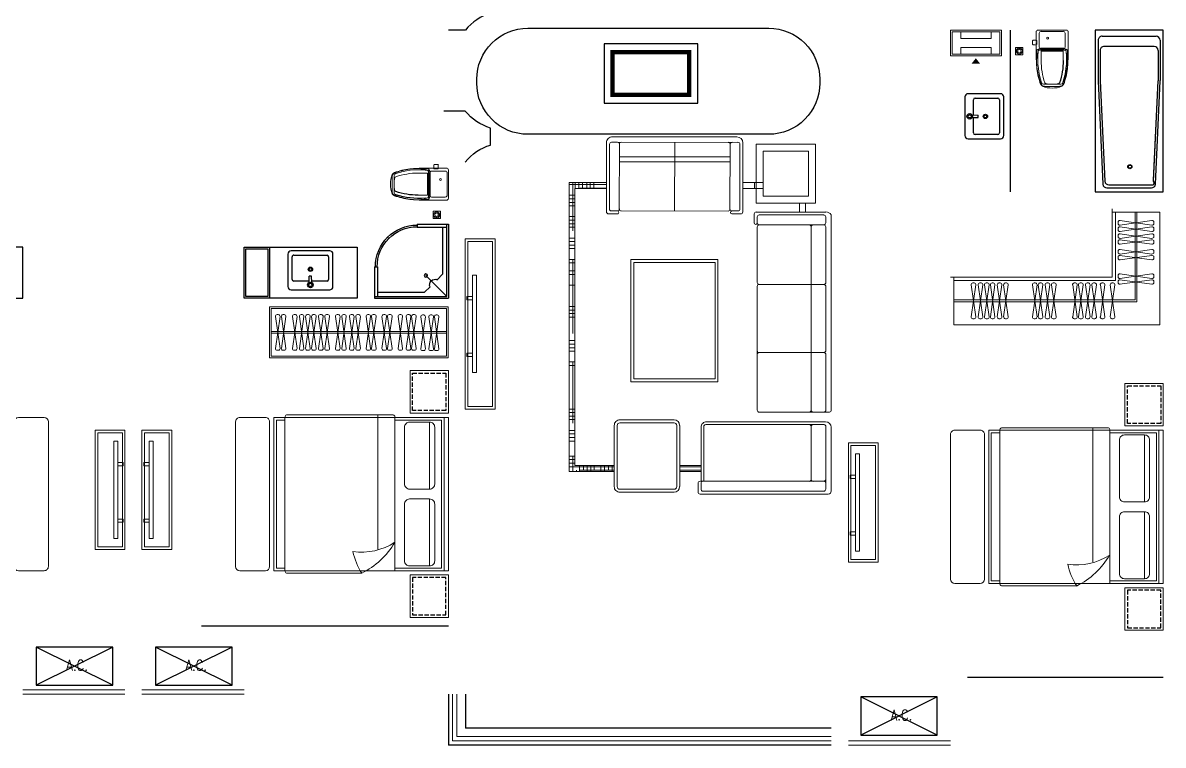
# Model space of a CAD drawing. Extents: x 109296 to 210174, y -14588 to 29909.
# Drawn here: x 196174 to 209574, y 2262 to 10748 of the extents above; entities that cross this region are included whole.
import ezdxf
from ezdxf.enums import TextEntityAlignment as Align

# ---------------------------------------------------------------- set-up
doc = ezdxf.new("R2010")
doc.units = 0
doc.header["$LTSCALE"] = 1000
doc.header["$MEASUREMENT"] = 0
doc.linetypes.add('ACAD_ISO02W100', pattern=[15, 12, -3])
doc.linetypes.add('DASH', pattern=[0.35, 0.25, -0.1])
for name, color, linetype in [('fd', 4, 'Continuous'), ('hz', 254, 'Continuous'), ('PUB_TEXT', 255, 'Continuous'), ('WALL', 9, 'Continuous'), ('厨卫', 154, 'Continuous'), ('厨卫设备', 6, 'Continuous'), ('看线', 5, 'Continuous'), ('空调', 8, 'Continuous'), ('管井', 236, 'Continuous'), ('虚线', 251, 'Continuous'), ('铺地', 8, 'Continuous')]:
    doc.layers.add(name, color=color, linetype=linetype)
for name, color, linetype, lineweight in [('Text-I', 7, 'Continuous', 5), ('五金', 136, 'Continuous', 9), ('家具', 33, 'Continuous', 9), ('房建名称', 7, 'Continuous', 0)]:
    doc.layers.add(name, color=color, linetype=linetype, lineweight=lineweight)
doc.styles.add('C-2007.06.19$0$C-05.28(ok)$0$STANDARD', font='GBENOR', dxfattribs={"bigfont": 'GBCBIG'})
doc.styles.add('DIM_FONT', font='SIMPLEX.shx', dxfattribs={"width": 0.8})

# ---------------------------------------------------------------- blocks, each defined once
blk = doc.blocks.new('111')
at = {"layer": '空调', "linetype": 'ACAD_ISO02W100'}
for p, q in [((1000, 0), (0, 500)), ((1000, 500), (0, 0))]:
    blk.add_line(p, q, dxfattribs=at)
blk.add_lwpolyline([(0, 500), (0, 0), (1000, 0), (1000, 500)], close=True, dxfattribs=at)
at = {"layer": 'Text-I', "style": 'DIM_FONT', "width": 0.8}
blk.add_text('A.C.', height=140, dxfattribs=at).set_placement((675, 262), align=Align.MIDDLE_RIGHT)
blk = doc.blocks.new('A$C2FB07499')
at = {"layer": '家具', "ltscale": 0.5}
blk.add_lwpolyline([(500, 300), (150, 300), (150, 1700), (500, 1700)], close=True, dxfattribs=at)
at = {"layer": '家具', "ltscale": 40}
for points in [[(470, 330), (180, 330), (180, 1670), (470, 1670)], [(368, 1572), (415, 1572), (415, 428), (368, 428)], [(415, 1381), (480, 1381), (480, 1343), (415, 1343)], [(415, 717), (480, 717), (480, 679), (415, 679)]]:
    blk.add_lwpolyline(points, close=True, dxfattribs=at)
blk = doc.blocks.new('A$C31D9048E')
at = {"layer": '家具'}
for p, q in [((629, 2350), (0, 2350)), ((0, 550), (0, 2350)), ((50, 550), (50, 2350)), ((80, 580), (80, 2320)), ((629, 2320), (80, 2320)), ((220, 2295), (220, 1508)), ((629, 550), (629, 2360)), ((1920, 2350), (629, 2350)), ((1900, 2380), (649, 2380)), ((829, 803), (829, 2380)), ((1920, 550), (1920, 2350)), ((1920, 2350), (2050, 2350)), ((1920, 2320), (2020, 2320)), ((2020, 580), (2020, 2320)), ((2050, 550), (2050, 2350)), ((2100, 600), (2100, 2300)), ((2150, 2350), (2450, 2350)), ((2500, 600), (2500, 2300)), ((220, 605), (220, 1392)), ((962, 550), (0, 550)), ((629, 580), (80, 580)), ((962, 550), (1920, 550)), ((1920, 580), (2020, 580)), ((1920, 550), (2050, 550)), ((2150, 550), (2450, 550)), ((1900, 520), (1017, 520))]:
    blk.add_line(p, q, dxfattribs=at)
for points in [[(450, 2900), (0, 2900), (0, 2400), (450, 2400), (450, 2900), (370, 2900)], [(450, 0), (0, 0), (0, 500), (450, 500), (450, 0), (370, 0)]]:
    blk.add_lwpolyline(points, dxfattribs=at)
for points in [[(220, 2295), (455, 2295, -0.414214), (515, 2235), (515, 1568, -0.414214), (455, 1508), (220, 1508, -0.414214), (160, 1568), (160, 2235, -0.414214)], [(220, 605), (455, 605, 0.414214), (515, 665), (515, 1332, 0.414214), (455, 1392), (220, 1392, 0.414214), (160, 1332), (160, 665, 0.414214)]]:
    blk.add_lwpolyline(points, format="xyb", close=True, dxfattribs=at)
blk.add_lwpolyline([(629, 883, 0.180302), (1121, 775, -0.088637), (1017, 520, 28871.271551)], format="xyb", dxfattribs=at)
for centre, radius, start, end in [((649, 2360), 20, 90, 180), ((1889, 2351), 30.7, 357.6884, 69.6917), ((2150, 2300), 50, 90, 180), ((2450, 2300), 50, 0, 90), ((1442, 1363), 944, 210.6075, 243.2773), ((1889, 549), 30.7, 290.3566, 2.3152), ((2150, 600), 50, 180, 270), ((2450, 600), 50, 270, 0)]:
    blk.add_arc(centre, radius, start, end, dxfattribs=at)
at = {"layer": '虚线', "linetype": 'DASH', "ltscale": 0.2}
for points in [[(420, 2870), (30, 2870), (30, 2430), (420, 2430)], [(420, 30), (30, 30), (30, 470), (420, 470)]]:
    blk.add_lwpolyline(points, close=True, dxfattribs=at)
blk = doc.blocks.new('hfjlfjj')
at = {"layer": '家具', "color": 0}
for p, q in [((3210588, 42748), (3208488, 42748)), ((3208488, 42748), (3208488, 42148)), ((3210588, 42748), (3210588, 42148)), ((3210568, 42728), (3208508, 42728)), ((3208508, 42728), (3208508, 42168)), ((3208597, 42256), (3208651, 42631)), ((3208597, 42631), (3208651, 42256)), ((3208632, 42654), (3208617, 42654)), ((3208662, 42256), (3208716, 42631)), ((3208662, 42631), (3208716, 42256)), ((3208696, 42654), (3208682, 42654)), ((3208757, 42256), (3208811, 42631)), ((3208757, 42631), (3208811, 42256)), ((3208791, 42654), (3208777, 42654)), ((3208865, 42261), (3208919, 42636)), ((3208865, 42636), (3208919, 42261)), ((3208899, 42658), (3208884, 42658)), ((3208929, 42261), (3208983, 42636)), ((3208929, 42636), (3208983, 42261)), ((3208963, 42658), (3208949, 42658)), ((3209024, 42261), (3209078, 42636)), ((3209024, 42636), (3209078, 42261)), ((3209058, 42658), (3209044, 42658)), ((3209148, 42261), (3209202, 42636)), ((3209148, 42636), (3209202, 42261)), ((3209182, 42658), (3209168, 42658)), ((3209213, 42261), (3209267, 42636)), ((3209213, 42636), (3209267, 42261)), ((3209247, 42658), (3209233, 42658)), ((3209336, 42261), (3209390, 42636)), ((3209336, 42636), (3209390, 42261)), ((3209370, 42658), (3209356, 42658)), ((3209400, 42261), (3209454, 42636)), ((3209400, 42636), (3209454, 42261)), ((3209434, 42658), (3209420, 42658)), ((3209521, 42261), (3209575, 42636)), ((3209521, 42636), (3209575, 42261)), ((3209555, 42658), (3209541, 42658)), ((3209595, 42261), (3209649, 42636)), ((3209595, 42636), (3209649, 42261)), ((3209629, 42658), (3209615, 42658)), ((3209686, 42261), (3209740, 42636)), ((3209686, 42636), (3209740, 42261)), ((3209720, 42658), (3209706, 42658)), ((3209760, 42261), (3209814, 42636)), ((3209760, 42636), (3209814, 42261)), ((3209794, 42658), (3209780, 42658)), ((3209885, 42261), (3209939, 42636)), ((3209885, 42636), (3209939, 42261)), ((3209919, 42658), (3209904, 42658)), ((3209959, 42261), (3210013, 42636)), ((3209959, 42636), (3210013, 42261)), ((3209993, 42658), (3209979, 42658)), ((3210040, 42261), (3210094, 42636)), ((3210040, 42636), (3210094, 42261)), ((3210074, 42658), (3210060, 42658)), ((3210110, 42261), (3210164, 42636)), ((3210110, 42636), (3210164, 42261)), ((3210144, 42658), (3210129, 42658)), ((3210184, 42261), (3210238, 42636)), ((3210184, 42636), (3210238, 42261)), ((3210218, 42658), (3210204, 42658)), ((3210265, 42261), (3210319, 42636)), ((3210265, 42636), (3210319, 42261)), ((3210300, 42658), (3210285, 42658)), ((3210395, 42261), (3210449, 42636)), ((3210395, 42636), (3210449, 42261)), ((3210430, 42658), (3210415, 42658)), ((3210465, 42261), (3210519, 42636)), ((3210465, 42636), (3210519, 42261)), ((3210499, 42658), (3210485, 42658)), ((3210568, 42728), (3210568, 42168)), ((3210568, 42458), (3208508, 42458)), ((3210568, 42438), (3208508, 42438)), ((3208632, 42234), (3208617, 42234)), ((3208696, 42234), (3208682, 42234)), ((3208791, 42234), (3208777, 42234)), ((3208899, 42238), (3208884, 42238)), ((3208963, 42238), (3208949, 42238)), ((3209058, 42238), (3209044, 42238)), ((3209182, 42238), (3209168, 42238)), ((3209247, 42238), (3209233, 42238)), ((3209370, 42238), (3209356, 42238)), ((3209434, 42238), (3209420, 42238)), ((3209555, 42238), (3209541, 42238)), ((3209629, 42238), (3209615, 42238)), ((3209720, 42238), (3209706, 42238)), ((3209794, 42238), (3209780, 42238)), ((3209919, 42238), (3209904, 42238)), ((3209993, 42238), (3209979, 42238)), ((3210074, 42238), (3210060, 42238)), ((3210144, 42238), (3210129, 42238)), ((3210218, 42238), (3210204, 42238)), ((3210300, 42238), (3210285, 42238)), ((3210430, 42238), (3210415, 42238)), ((3210499, 42238), (3210485, 42238)), ((3208488, 42148), (3210588, 42148)), ((3210568, 42168), (3208508, 42168))]:
    blk.add_line(p, q, dxfattribs=at)
for centre, start, end in [((3208617, 42634), 90, 187.5946), ((3208632, 42634), 352.4054, 90), ((3208682, 42634), 90, 187.5946), ((3208696, 42634), 352.4054, 90), ((3208777, 42634), 90, 187.5946), ((3208791, 42634), 352.4054, 90), ((3208884, 42638), 90, 187.5946), ((3208899, 42638), 352.4054, 90), ((3208949, 42638), 90, 187.5946), ((3208963, 42638), 352.4054, 90), ((3209044, 42638), 90, 187.5946), ((3209058, 42638), 352.4054, 90), ((3209168, 42638), 90, 187.5946), ((3209182, 42638), 352.4054, 90), ((3209233, 42638), 90, 187.5946), ((3209247, 42638), 352.4054, 90), ((3209356, 42638), 90, 187.5946), ((3209370, 42638), 352.4054, 90), ((3209420, 42638), 90, 187.5946), ((3209434, 42638), 352.4054, 90), ((3209541, 42638), 90, 187.5946), ((3209555, 42638), 352.4054, 90), ((3209615, 42638), 90, 187.5946), ((3209629, 42638), 352.4054, 90), ((3209706, 42638), 90, 187.5946), ((3209720, 42638), 352.4054, 90), ((3209780, 42638), 90, 187.5946), ((3209794, 42638), 352.4054, 90), ((3209904, 42638), 90, 187.5946), ((3209919, 42638), 352.4054, 90), ((3209979, 42638), 90, 187.5946), ((3209993, 42638), 352.4054, 90), ((3210060, 42638), 90, 187.5946), ((3210074, 42638), 352.4054, 90), ((3210129, 42638), 90, 187.5946), ((3210144, 42638), 352.4054, 90), ((3210204, 42638), 90, 187.5946), ((3210218, 42638), 352.4054, 90), ((3210285, 42638), 90, 187.5946), ((3210300, 42638), 352.4054, 90), ((3210415, 42638), 90, 187.5946), ((3210430, 42638), 352.4054, 90), ((3210485, 42638), 90, 187.5946), ((3210499, 42638), 352.4054, 90), ((3208617, 42254), 172.4054, 270), ((3208632, 42254), 270, 7.5946), ((3208682, 42254), 172.4054, 270), ((3208696, 42254), 270, 7.5946), ((3208777, 42254), 172.4054, 270), ((3208791, 42254), 270, 7.5946), ((3208884, 42258), 172.4054, 270), ((3208899, 42258), 270, 7.5946), ((3208949, 42258), 172.4054, 270), ((3208963, 42258), 270, 7.5946), ((3209044, 42258), 172.4054, 270), ((3209058, 42258), 270, 7.5946), ((3209168, 42258), 172.4054, 270), ((3209182, 42258), 270, 7.5946), ((3209233, 42258), 172.4054, 270), ((3209247, 42258), 270, 7.5946), ((3209356, 42258), 172.4054, 270), ((3209370, 42258), 270, 7.5946), ((3209420, 42258), 172.4054, 270), ((3209434, 42258), 270, 7.5946), ((3209541, 42258), 172.4054, 270), ((3209555, 42258), 270, 7.5946), ((3209615, 42258), 172.4054, 270), ((3209629, 42258), 270, 7.5946), ((3209706, 42258), 172.4054, 270), ((3209720, 42258), 270, 7.5946), ((3209780, 42258), 172.4054, 270), ((3209794, 42258), 270, 7.5946), ((3209904, 42258), 172.4054, 270), ((3209919, 42258), 270, 7.5946), ((3209979, 42258), 172.4054, 270), ((3209993, 42258), 270, 7.5946), ((3210060, 42258), 172.4054, 270), ((3210074, 42258), 270, 7.5946), ((3210129, 42258), 172.4054, 270), ((3210144, 42258), 270, 7.5946), ((3210204, 42258), 172.4054, 270), ((3210218, 42258), 270, 7.5946), ((3210285, 42258), 172.4054, 270), ((3210300, 42258), 270, 7.5946), ((3210415, 42258), 172.4054, 270), ((3210430, 42258), 270, 7.5946), ((3210485, 42258), 172.4054, 270), ((3210499, 42258), 270, 7.5946)]:
    blk.add_arc(centre, 20, start, end, dxfattribs=at)
blk = doc.blocks.new('A$C25AA54E1')
at = {"ltscale": 20}
for p, q in [((884, 2199), (884, 3017)), ((918, 3081), (3211, 3081)), ((3234, 2997), (3234, 3061)), ((3234, 2234), (3234, 2996)), ((3347, 3015), (3347, 1617)), ((3413, 3081), (4163, 3081)), ((4198, 3046), (4198, 1539)), ((1012, 2176), (906, 2176)), ((1712, 2211), (1057, 2211)), ((3212, 2211), (1757, 2211)), ((883, 2042), (71, 2042)), ((906, 1914), (906, 2019)), ((1, 1972), (0, 511)), ((871, 614), (872, 1868)), ((1443, 1750), (2878, 1750)), ((1443, 728), (1443, 1750)), ((2878, 1750), (2878, 728)), ((4024, 1551), (3413, 1551)), ((4047, 1574), (4047, 1539)), ((4175, 1516), (4070, 1516)), ((3325, 1234), (3325, 597)), ((4110, 1300), (3391, 1300)), ((4176, 597), (4176, 1234)), ((2878, 728), (1443, 728)), ((905, 463), (905, 568)), ((882, 440), (70, 440)), ((3391, 531), (4110, 531))]:
    blk.add_line(p, q, dxfattribs=at)
for p, q in [((918, 2994), (918, 2234)), ((1011, 3017), (942, 3017)), ((1034, 2994), (1034, 2234)), ((1711, 3017), (1058, 3017)), ((1734, 2996), (1734, 2234)), ((2511, 3017), (1758, 3017)), ((2534, 2996), (2534, 2234)), ((3211, 3017), (2558, 3017)), ((3380, 2996), (3380, 1606)), ((4070, 3017), (3403, 3017)), ((4047, 2994), (4047, 1574)), ((4140, 3017), (4070, 3017)), ((4163, 2994), (4163, 1574)), ((3211, 2846), (1058, 2846)), ((4025, 2846), (3403, 2846)), ((781, 2780), (884, 2780)), ((781, 2709), (884, 2709)), ((536, 2283), (536, 2042)), ((606, 2283), (606, 2042)), ((603, 2178), (536, 2178)), ((941, 2211), (1012, 2211)), ((503, 2041), (503, 2042)), ((64, 1915), (65, 1985)), ((65, 1869), (64, 1915)), ((87, 1892), (849, 1891)), ((87, 1892), (849, 1891)), ((88, 2008), (848, 2007)), ((88, 1892), (848, 1891)), ((236, 592), (236, 1892)), ((293, 592), (293, 1892)), ((871, 1984), (871, 1914)), ((64, 569), (65, 1872)), ((1476, 1717), (2845, 1717)), ((1476, 761), (1476, 1717)), ((2845, 1717), (2845, 761)), ((4047, 1584), (3402, 1584)), ((3860, 1302), (3860, 1551)), ((3876, 1551), (3876, 1303)), ((3918, 1551), (3918, 1302)), ((3930, 1300), (3930, 1551)), ((4140, 1551), (4070, 1551)), ((65, 1242), (871, 1241)), ((3360, 1234), (3360, 597)), ((4110, 1265), (3391, 1265)), ((4141, 597), (4141, 1234)), ((2845, 761), (1476, 761)), ((64, 499), (64, 569)), ((87, 592), (848, 591)), ((871, 498), (871, 568)), ((3391, 566), (4110, 566)), ((87, 476), (848, 475)), ((536, 440), (536, 0)), ((561, 440), (561, 0)), ((603, 440), (603, 128)), ((606, 440), (606, 70)), ((3860, 70), (3860, 531)), ((3930, 507), (3860, 507)), ((3918, 465), (3860, 465)), ((3930, 416), (3860, 416)), ((3876, 531), (3876, 0)), ((3918, 531), (3918, 128)), ((3930, 0), (3930, 531)), ((606, 292), (536, 292)), ((3930, 374), (3860, 374)), ((3918, 297), (3860, 297)), ((603, 250), (536, 250)), ((606, 208), (536, 208)), ((606, 158), (536, 158)), ((3930, 255), (3860, 255)), ((3930, 213), (3860, 213)), ((3918, 171), (3860, 171)), ((606, 116), (536, 116)), ((606, 74), (536, 74)), ((1105, 44), (536, 44)), ((606, 86), (603, 86)), ((606, 70), (3860, 70)), ((686, 70), (686, 0)), ((728, 70), (728, 0)), ((770, 70), (770, 0)), ((812, 70), (812, 0)), ((938, 70), (938, 0)), ((979, 70), (979, 0)), ((1021, 70), (1021, 0)), ((1063, 70), (1063, 0)), ((1189, 70), (1189, 0)), ((1231, 70), (1231, 0)), ((1273, 70), (1273, 0)), ((1314, 70), (1314, 0)), ((1440, 70), (1440, 0)), ((2310, 44), (1440, 44)), ((1482, 70), (1482, 0)), ((1574, 70), (1574, 0)), ((1616, 70), (1616, 0)), ((1741, 70), (1741, 0)), ((1993, 70), (1993, 0)), ((2035, 70), (2035, 0)), ((2076, 70), (2076, 0)), ((2118, 70), (2118, 0)), ((2394, 70), (2394, 0)), ((2436, 70), (2436, 0)), ((2478, 70), (2478, 0)), ((2520, 70), (2520, 0)), ((2645, 70), (2645, 0)), ((3365, 44), (2645, 44)), ((2687, 70), (2687, 0)), ((3198, 70), (3198, 0)), ((3240, 70), (3240, 0)), ((3281, 70), (3281, 0)), ((3323, 70), (3323, 0)), ((3449, 70), (3449, 0)), ((3491, 70), (3491, 0)), ((3533, 70), (3533, 0)), ((3575, 70), (3575, 0)), ((3750, 70), (3750, 0)), ((3930, 44), (3750, 44)), ((3792, 70), (3792, 0)), ((3834, 70), (3834, 0)), ((3930, 122), (3860, 122)), ((3930, 86), (3918, 86)), ((536, 0), (3930, 0))]:
    blk.add_line(p, q)
blk.add_lwpolyline([(781, 2895), (781, 2199), (85, 2199), (85, 2895)], close=True, dxfattribs=at)
blk.add_lwpolyline([(698, 2812), (698, 2282), (169, 2282), (169, 2812)], close=True)
at = {"ltscale": 20, "extrusion": (0, 0, -1)}
for centre, major_axis, ratio, start_param, end_param in [((953, 3021), (-49.4, 49.4), 1, 5.45018, 6.544088), ((3211, 3058), (16.4, 16.4), 1, -0.785398, 0.696689), ((4163, 3046), (24.6, 24.6), 1, -0.785398, 0.785398), ((906, 2199), (16.2, 16.2), 1, 2.356194, 3.926991), ((1012, 2234), (-16.2, 16.2), 1, 2.356194, 3.926991), ((1012, 2193), (12.7, 12.7), 0.942987, -0.815786, 2.325807), ((1057, 2234), (-16.2, 16.2), 1, 3.926991, 5.497787), ((1712, 2234), (-16.2, 16.2), 1, 2.356194, 3.926991), ((1757, 2234), (16.2, 16.2), 1, 2.356194, 3.926991), ((2512, 2234), (-16.2, 16.2), 1, 2.356194, 3.926991), ((2557, 2234), (16.2, 16.2), 1, 2.356194, 3.926991), ((3212, 2234), (-16.2, 16.2), 1, 2.356194, 3.926991), ((4024, 1574), (16.2, 16.2), 1, 0.785398, 2.356194), ((4175, 1539), (-16.2, 16.2), 1, 2.356194, 3.926991)]:
    blk.add_ellipse(centre, major_axis=major_axis, ratio=ratio, start_param=start_param, end_param=end_param, dxfattribs=at)
at = {"extrusion": (0, 0, -1)}
for centre, major_axis, start_param, end_param in [((942, 2994), (16.4, 16.4), 3.926991, 5.497787), ((1011, 2994), (16.4, 16.4), -0.785398, 0.785398), ((1058, 2994), (16.4, 16.4), 3.926991, 5.497787), ((1711, 2994), (-16.4, 16.4), 0.785398, 2.267485), ((1758, 2994), (16.4, 16.4), 4.0157, 5.497787), ((2511, 2994), (-16.4, 16.4), 0.785398, 2.267485), ((2558, 2994), (16.4, 16.4), 4.0157, 5.497787), ((3211, 2994), (-16.4, 16.4), 0.785398, 2.267485), ((3403, 2994), (16.4, 16.4), 4.0157, 5.497787), ((4023, 2994), (16.4, 16.4), -0.785398, 0.785398), ((4070, 2994), (-16.4, 16.4), 5.497787, 7.068583), ((4140, 2994), (16.4, 16.4), -0.785398, 0.785398), ((1058, 2869), (-16.4, 16.4), 3.926991, 5.409078), ((3211, 2822), (16.4, 16.4), -0.785398, 0.696689), ((3403, 2869), (-16.4, 16.4), 3.926991, 5.409078), ((4025, 2822), (-16.4, 16.4), 0.785398, 2.267485), ((941, 2234), (16.2, 16.2), 2.356194, 3.926991), ((4070, 1574), (16.2, 16.2), 2.356194, 3.926991), ((4140, 1574), (-16.2, 16.2), 2.356194, 3.926991)]:
    blk.add_ellipse(centre, major_axis=major_axis, ratio=1, start_param=start_param, end_param=end_param, dxfattribs=at)
at = {"ltscale": 20}
for centre, major_axis, ratio, start_param, end_param in [((3413, 3015), (-46.6, 46.6), 1, -0.785398, 0.785398), ((71, 1972), (49.7, 49.7), 1, 0.785398, 2.356194), ((883, 2019), (-16.2, 16.2), 1, 3.925825, 5.496622), ((848, 1914), (-16.2, 16.2), 1, 2.355029, 3.925825), ((849, 1868), (16.2, 16.2), 1, 5.496622, 7.067418), ((849, 1868), (16.2, 16.2), 1, 5.496622, 7.067418), ((889, 1914), (12.4, 12.4), 0.984307, 2.347446, 5.489038), ((3413, 1617), (46.6, 46.6), 1, 2.356194, 3.926991), ((4070, 1539), (16.2, 16.2), 1, 2.356194, 3.926991), ((3391, 1234), (-46.6, 46.6), 1, -0.785398, 0.785398), ((4110, 1234), (46.6, 46.6), 1, 5.497787, 7.068583), ((848, 614), (-16.2, 16.2), 1, 2.355029, 3.925825), ((848, 568), (-16.2, 16.2), 1, 3.925825, 5.496622), ((888, 568), (12.4, 12.4), 0.984309, -0.794147, 2.347446), ((3391, 597), (46.6, 46.6), 1, 2.356194, 3.926991), ((4110, 597), (-46.6, 46.6), 1, 2.356194, 3.926991), ((70, 511), (49.7, 49.7), 1, 2.356194, 3.926991), ((882, 463), (-16.2, 16.2), 1, 2.355029, 3.925825)]:
    blk.add_ellipse(centre, major_axis=major_axis, ratio=ratio, start_param=start_param, end_param=end_param, dxfattribs=at)
for centre, major_axis, start_param, end_param in [((1058, 2822), (16.4, 16.4), 0.785398, 2.267485), ((3211, 2869), (16.4, 16.4), 3.926991, 5.409078), ((3403, 2822), (16.4, 16.4), 0.785398, 2.267485), ((4025, 2869), (16.4, 16.4), 3.926991, 5.409078), ((88, 1915), (16.4, 16.4), 2.355029, 3.925825), ((88, 1869), (-16.4, 16.4), -0.786564, 0.784233), ((88, 1985), (-16.4, 16.4), -0.786564, 0.784233), ((89, 1869), (-16.4, 16.4), -0.697854, 0.784233), ((89, 1869), (16.4, 16.4), 0.872942, 2.355029), ((89, 1915), (-16.4, 16.4), 0.784233, 2.266319), ((89, 1915), (-16.4, 16.4), 0.784233, 2.266319), ((848, 1985), (16.2, 16.2), 5.496622, 7.067418), ((3402, 1606), (15.5, 15.5), 2.356194, 3.926991), ((3391, 1234), (-22, 22), -0.785398, 0.785398), ((4110, 1234), (22, 22), 5.497787, 7.068583), ((87, 615), (16.4, 16.4), 2.355029, 3.925825), ((87, 569), (-16.4, 16.4), -0.786564, 0.784233), ((3391, 597), (22, 22), 2.356194, 3.926991), ((4110, 597), (-22, 22), 2.356194, 3.926991), ((87, 499), (-16.4, 16.4), 0.784233, 2.355029), ((848, 498), (-16.2, 16.2), 2.355029, 3.925825)]:
    blk.add_ellipse(centre, major_axis=major_axis, ratio=1, start_param=start_param, end_param=end_param)
blk = doc.blocks.new('R37777777777')
at = {"layer": '家具', "ltscale": 0.5}
blk.add_lwpolyline([(1083652, -53169), (1083302, -53169), (1083302, -55169), (1083652, -55169)], close=True, dxfattribs=at)
at = {"layer": '家具', "ltscale": 40}
for points in [[(1083622, -53199), (1083332, -53199), (1083332, -55139), (1083622, -55139)], [(1083520, -54741), (1083566, -54741), (1083566, -53597), (1083520, -53597)], [(1083566, -53886), (1083632, -53886), (1083632, -53847), (1083566, -53847)], [(1083566, -54550), (1083632, -54550), (1083632, -54511), (1083566, -54511)]]:
    blk.add_lwpolyline(points, close=True, dxfattribs=at)
blk = doc.blocks.new('qqqewere')
at = {"layer": '厨卫'}
for p, q in [((430647, 215956), (430647, 214055)), ((431446, 215956), (430647, 215956)), ((431309, 215908), (430784, 215908)), ((431446, 214055), (431446, 215956)), ((430737, 215866), (430682, 214652)), ((430760, 215831), (430706, 214649)), ((430760, 215819), (430706, 214649)), ((431285, 215873), (430767, 215873)), ((431387, 214649), (431333, 215831)), ((431411, 214652), (431356, 215866)), ((430682, 214174), (430682, 214647)), ((430706, 214293), (430706, 214649)), ((431387, 214293), (431387, 214649)), ((431411, 214174), (431411, 214647)), ((431340, 214245), (430753, 214245)), ((430647, 214055), (431446, 214055)), ((431363, 214127), (430730, 214127))]:
    blk.add_line(p, q, dxfattribs=at)
for radius in [23.8, 19]:
    blk.add_circle((431038, 215659), radius, dxfattribs=at)
for centre, radius, start, end in [((430784, 215861), 47.5, 90, 173.7966), ((431309, 215861), 47.5, 6.2034, 90), ((430776, 215850), 24.8, 112.5638, 230.6631), ((431285, 215825), 47.5, 6.6325, 90), ((430730, 214647), 47.5, 173.7966, 180), ((431363, 214647), 47.5, 0, 6.2034), ((430753, 214293), 47.5, 180, 270), ((431340, 214293), 47.5, 270, 0), ((430730, 214174), 47.5, 180, 270), ((431363, 214174), 47.5, 270, 0)]:
    blk.add_arc(centre, radius, start, end, dxfattribs=at)
at = {"layer": '厨卫', "style": 'C-2007.06.19$0$C-05.28(ok)$0$STANDARD', "text_generation_flag": 4, "width": 0.8, "flags": 9}
for tag in ['YSIZE', 'XSIZE']:
    blk.add_attdef(tag, (431446, 215006), '', height=0.594, dxfattribs=at)
blk = doc.blocks.new('x6')
at = {"layer": '厨卫', "color": 0}
for p, q in [((227, 0), (-227, 0)), ((-265, -38), (-265, -419)), ((-214, -387), (-214, -121)), ((-195, -102), (-16, -102)), ((-19, -57), (-32, -57)), ((-13, -43), (-23, -34)), ((-13, -70), (-22, -80)), ((-16, -84), (-13, -158)), ((0, -38), (0, -24)), ((0, -75), (0, -89)), ((22, -33), (13, -43)), ((23, -79), (13, -70)), ((16, -84), (13, -158)), ((16, -102), (195, -102)), ((19, -57), (32, -57)), ((214, -121), (214, -387)), ((265, -419), (265, -38)), ((-13, -158), (13, -158)), ((-227, -457), (227, -457)), ((195, -406), (-195, -406))]:
    blk.add_line(p, q, dxfattribs=at)
for centre, radius in [((0, -57), 32.3), ((0, -57), 18.8), ((-1, -241), 25.4), ((-1, -241), 16)]:
    blk.add_circle(centre, radius, dxfattribs=at)
for centre, radius, start, end in [((-227, -38), 38.1, 90, 180), ((227, -38), 38.1, 0, 90), ((-195, -121), 19.1, 90, 180), ((195, -121), 19.1, 0, 90), ((-195, -387), 19.1, 180, 270), ((195, -387), 19.1, 270, 0), ((-227, -419), 38.1, 180, 270), ((227, -419), 38.1, 270, 0)]:
    blk.add_arc(centre, radius, start, end, dxfattribs=at)
blk = doc.blocks.new('ma2')
at = {"layer": '厨卫', "color": 0}
for centre, radius, start, end in [((712, -340), 881, 175.7103, 198.2941), ((704, -353), 834, 180.1819, 198.4973)]:
    blk.add_arc(centre, radius, start, end, dxfattribs=at)
at = {"layer": '家具', "color": 0}
for p, q in [((0, 0), (-166, 0)), ((0, 0), (166, 0)), ((-189, -22), (-189, -274)), ((-153, -36), (-153, -198)), ((0, -14), (-130, -14)), ((0, -14), (130, -14)), ((153, -36), (153, -198)), ((180, -125), (180, -165)), ((192, -118), (187, -118)), ((189, -22), (189, -122)), ((189, -121), (189, -130)), ((192, -118), (222, -118)), ((230, -125), (230, -165)), ((-180, -230), (-139, -212)), ((-180, -230), (-180, -316)), ((-180, -230), (0, -230)), ((-166, -253), (-166, -274)), ((-148, -235), (0, -235)), ((-139, -212), (0, -212)), ((-130, -220), (0, -220)), ((-130, -250), (-130, -356)), ((0, -247), (-127, -247)), ((-119, -247), (0, -247)), ((139, -212), (0, -212)), ((130, -220), (0, -220)), ((180, -230), (0, -230)), ((148, -235), (0, -235)), ((119, -247), (0, -247)), ((0, -247), (127, -247)), ((130, -250), (130, -356)), ((180, -230), (139, -212)), ((166, -253), (166, -274)), ((180, -230), (180, -316)), ((192, -172), (187, -172)), ((189, -137), (189, -146)), ((189, -153), (189, -162)), ((189, -170), (189, -274)), ((192, -172), (222, -172)), ((-176, -279), (-176, -280)), ((-166, -274), (-171, -274)), ((166, -274), (171, -274)), ((176, -279), (176, -280)), ((-77, -636), (-102, -636)), ((93, -660), (-93, -660)), ((-68, -636), (-77, -636)), ((-68, -636), (0, -636)), ((68, -636), (0, -636)), ((0, -660), (93, -660)), ((68, -636), (77, -636)), ((77, -636), (102, -636))]:
    blk.add_line(p, q, dxfattribs=at)
blk.add_circle((53, -94), 11.4, dxfattribs=at)
for centre, radius, start, end in [((-166, -22), 22.5, 90, 180), ((166, -22), 22.5, 0, 90), ((-130, -36), 22.5, 90, 180), ((130, -36), 22.5, 0, 90), ((187, -125), 7.2, 90, 180), ((222, -125), 7.2, 0, 90), ((-148, -253), 18, 90, 180), ((-130, -198), 22.5, 180, 270), ((-127, -250), 3.6, 90, 180), ((127, -250), 3.6, 0, 90), ((130, -198), 22.5, 270, 0), ((148, -253), 18, 0, 90), ((187, -165), 7.2, 180, 270), ((222, -165), 7.2, 270, 0), ((6806, -15), 7000, 182.1248, 183.6001), ((316, -367), 499, 170.0177, 190.1149), ((-171, -279), 4.5, 90, 180), ((-704, -353), 834, 341.5027, 359.8181), ((-712, -340), 881, 341.7059, 4.2897), ((171, -279), 4.5, 0, 90), ((-316, -367), 499, 349.8851, 9.9823), ((-6806, -15), 7000, 356.3999, 357.8752), ((749, -321), 939, 188.1773, 199.5371), ((594, -353), 776, 187.5237, 201.3401), ((-594, -353), 776, 338.6599, 352.4763), ((-749, -321), 939, 340.4627, 351.8238), ((-123, -630), 13.5, 199.5371, 212.7351), ((-70, -597), 75.7, 212.7351, 236.2527), ((-116, -630), 13.5, 201.3401, 225.0457), ((117, -396), 344, 225.0457, 228.0777), ((-100, -611), 25.3, 193.7471, 265.3876), ((-92, -626), 34, 231.9313, 272.5793), ((-13, -423), 257, 247.1573, 272.879), ((-70, -612), 18, 198.4973, 250.8187), ((-15, -386), 250, 255.8484, 273.4075), ((15, -386), 250, 266.5925, 284.1516), ((13, -423), 257, 267.121, 292.8427), ((70, -612), 18, 289.1813, 341.5027), ((92, -626), 34, 267.4207, 308.0687), ((100, -611), 25.3, 274.6124, 346.2529), ((70, -597), 75.7, 303.7473, 327.2649), ((-117, -396), 344, 311.9223, 314.9543), ((116, -630), 13.5, 314.9543, 338.6599), ((123, -630), 13.5, 327.2649, 340.4629)]:
    blk.add_arc(centre, radius, start, end, dxfattribs=at)
blk = doc.blocks.new('A$C56722DB7')
at = {"layer": '五金', "color": 0}
for points in [[(86, 86), (86, 0), (0, 0), (0, 86)], [(10, 43), (10, 42), (26, 42), (26, 43)], [(20, 66), (19, 65), (30, 54), (31, 55)], [(19, 20), (21, 19), (32, 30), (30, 31)], [(43, 76), (42, 76), (42, 60), (43, 60)], [(43, 10), (44, 10), (44, 26), (43, 26)], [(66, 66), (65, 67), (54, 56), (55, 55)], [(66, 19), (67, 21), (56, 32), (55, 30)], [(76, 43), (76, 44), (60, 44), (60, 43)]]:
    blk.add_lwpolyline(points, close=True, dxfattribs=at)
blk.add_circle((43, 43), 36.6, dxfattribs=at)
blk = doc.blocks.new('A$C0032228E')
at = {"layer": 'fd'}
blk.add_lwpolyline([(302, 0, 100, 0, 0), (302, 62, 0, 0, 0)], format="xyseb", dxfattribs=at)
at = {"layer": '家具', "color": 0}
for p, q in [((123, 372), (123, 295)), ((477, 295), (123, 295)), ((477, 372), (477, 295)), ((477, 189), (123, 189)), ((123, 112), (123, 189)), ((477, 112), (477, 189))]:
    blk.add_line(p, q, dxfattribs=at)
for points in [[(600, 392), (0, 392), (0, 92), (600, 92)], [(580, 372), (20, 372), (20, 112), (580, 112)]]:
    blk.add_lwpolyline(points, close=True, dxfattribs=at)
blk = doc.blocks.new('lyf')
at = {"layer": '厨卫设备', "color": 0}
for p, q in [((34491, 16909), (34121, 16909)), ((34121, 16909), (34121, 16039)), ((34141, 16059), (34141, 16909)), ((34491, 16909), (34491, 16874)), ((34491, 16874), (34141, 16874)), ((34191, 16874), (34191, 16321)), ((34823, 16741), (34837, 16755)), ((34956, 16409), (34956, 16059)), ((34991, 16409), (34956, 16409)), ((34991, 16409), (34991, 16039)), ((34141, 16059), (34388, 16306)), ((34191, 16321), (34254, 16257)), ((34339, 16172), (34403, 16109)), ((34956, 16109), (34403, 16109)), ((34991, 16039), (34121, 16039)), ((34991, 16059), (34141, 16059))]:
    blk.add_line(p, q, dxfattribs=at)
blk.add_circle((34388, 16306), 20, dxfattribs=at)
for centre, radius, start, end in [((34491, 16409), 490, 0.0021, 90.0021), ((34491, 16409), 470, 0.0021, 90.0021), ((34279, 16197), 65, 337.6219, 112.3822)]:
    blk.add_arc(centre, radius, start, end, dxfattribs=at)

msp = doc.modelspace()

# ---------------------------------------------------------------- linework, layer by layer
at = {"layer": 'PUB_TEXT', "ltscale": 0.8}
msp.add_lwpolyline([(204105, 10502), (203004, 10502), (203004, 9803), (204105, 9803)], close=True, dxfattribs=at)
at = {"layer": 'PUB_TEXT', "ltscale": 0.8, "const_width": 50}
msp.add_lwpolyline([(204005, 10402), (203104, 10402), (203104, 9903), (204005, 9903)], close=True, dxfattribs=at)
at = {"layer": '厨卫'}
msp.add_line((207774, 10662), (207774, 8762), dxfattribs=at)
for points in [[(194844, 8112), (194844, 8112), (194844, 7512), (196174, 7512), (196174, 8112), (195882, 8112)], [(200104, 8112), (200104, 8112), (200104, 7512), (198774, 7512), (198774, 8112), (199065, 8112)]]:
    msp.add_lwpolyline(points, close=True, dxfattribs=at)
at = {"layer": '家具'}
for p, q in [((209244, 8522), (209244, 7492)), ((209264, 8522), (209264, 7472)), ((209044, 8391), (209044, 8406)), ((209044, 8317), (209044, 8331)), ((209441, 8426), (209066, 8372)), ((209066, 8426), (209441, 8372)), ((209441, 8351), (209066, 8297)), ((209066, 8351), (209441, 8297)), ((209464, 8391), (209464, 8406)), ((209464, 8317), (209464, 8331)), ((209044, 8236), (209044, 8250)), ((209044, 8166), (209044, 8181)), ((209441, 8270), (209066, 8216)), ((209066, 8270), (209441, 8216)), ((209441, 8200), (209066, 8147)), ((209066, 8200), (209441, 8147)), ((209464, 8236), (209464, 8250)), ((209464, 8166), (209464, 8181)), ((209044, 8052), (209044, 8066)), ((209441, 8086), (209066, 8032)), ((209066, 8086), (209441, 8032)), ((209464, 8052), (209464, 8066)), ((209044, 7982), (209044, 7997)), ((209441, 8016), (209066, 7962)), ((209066, 8016), (209441, 7962)), ((209464, 7982), (209464, 7997)), ((209044, 7765), (209044, 7780)), ((209441, 7799), (209066, 7745)), ((209066, 7799), (209441, 7745)), ((209464, 7765), (209464, 7780)), ((207372, 7294), (207318, 7669)), ((207372, 7669), (207318, 7294)), ((207338, 7692), (207352, 7692)), ((207453, 7294), (207399, 7669)), ((207453, 7669), (207399, 7294)), ((207419, 7692), (207434, 7692)), ((207528, 7294), (207474, 7669)), ((207528, 7669), (207474, 7294)), ((207494, 7692), (207508, 7692)), ((207597, 7294), (207543, 7669)), ((207597, 7669), (207543, 7294)), ((207563, 7692), (207577, 7692)), ((207678, 7294), (207624, 7669)), ((207678, 7669), (207624, 7294)), ((207644, 7692), (207659, 7692)), ((207753, 7294), (207699, 7669)), ((207753, 7669), (207699, 7294)), ((207719, 7692), (207733, 7692)), ((208091, 7294), (208037, 7669)), ((208091, 7669), (208037, 7294)), ((208056, 7692), (208071, 7692)), ((208160, 7294), (208106, 7669)), ((208160, 7669), (208106, 7294)), ((208126, 7692), (208140, 7692)), ((208241, 7294), (208187, 7669)), ((208241, 7669), (208187, 7294)), ((208207, 7692), (208222, 7692)), ((208316, 7294), (208262, 7669)), ((208316, 7669), (208262, 7294)), ((208282, 7692), (208296, 7692)), ((208564, 7294), (208510, 7669)), ((208564, 7669), (208510, 7294)), ((208529, 7692), (208544, 7692)), ((208633, 7294), (208579, 7669)), ((208633, 7669), (208579, 7294)), ((208599, 7692), (208613, 7692)), ((208714, 7294), (208660, 7669)), ((208714, 7669), (208660, 7294)), ((208680, 7692), (208694, 7692)), ((208789, 7294), (208735, 7669)), ((208789, 7669), (208735, 7294)), ((208755, 7692), (208769, 7692)), ((208889, 7294), (208835, 7669)), ((208889, 7669), (208835, 7294)), ((208854, 7692), (208869, 7692)), ((209006, 7294), (208952, 7669)), ((209006, 7669), (208952, 7294)), ((208972, 7692), (208986, 7692)), ((209044, 7696), (209044, 7710)), ((209441, 7730), (209066, 7676)), ((209066, 7730), (209441, 7676)), ((209464, 7696), (209464, 7710)), ((207114, 7492), (209244, 7492)), ((207114, 7472), (209264, 7472)), ((207338, 7272), (207352, 7272)), ((207419, 7272), (207434, 7272)), ((207494, 7272), (207508, 7272)), ((207563, 7272), (207577, 7272)), ((207644, 7272), (207659, 7272)), ((207719, 7272), (207733, 7272)), ((208056, 7272), (208071, 7272)), ((208126, 7272), (208140, 7272)), ((208207, 7272), (208222, 7272)), ((208282, 7272), (208296, 7272)), ((208529, 7272), (208544, 7272)), ((208599, 7272), (208613, 7272)), ((208680, 7272), (208694, 7272)), ((208755, 7272), (208769, 7272)), ((208854, 7272), (208869, 7272)), ((208972, 7272), (208986, 7272)), ((196174, 2912), (197374, 2912)), ((196174, 2862), (197374, 2862)), ((197574, 2912), (198774, 2912)), ((197574, 2862), (198774, 2862)), ((201224, 2862), (201224, 2312)), ((201274, 2862), (201274, 2362)), ((205674, 2312), (201224, 2312)), ((205674, 2362), (201274, 2362)), ((207074, 2312), (205874, 2312)), ((207074, 2262), (205874, 2262))]:
    msp.add_line(p, q, dxfattribs=at)
for points in [[(208974, 8562), (208974, 7762), (207074, 7762)], [(209014, 8522), (209014, 7722), (207114, 7722)], [(208974, 8522), (209534, 8522), (209534, 7202), (207114, 7202), (207114, 7762)]]:
    msp.add_lwpolyline(points, dxfattribs=at)
for centre, start, end in [((209064, 8406), 82.4054, 180), ((209064, 8391), 180, 277.5946), ((209064, 8331), 82.4054, 180), ((209064, 8317), 180, 277.5946), ((209444, 8406), 0, 97.5946), ((209444, 8391), 262.4054, 0), ((209444, 8331), 0, 97.5946), ((209444, 8317), 262.4054, 0), ((209064, 8250), 82.4054, 180), ((209064, 8236), 180, 277.5946), ((209064, 8181), 82.4054, 180), ((209444, 8250), 0, 97.5946), ((209444, 8236), 262.4054, 0), ((209444, 8181), 0, 97.5946), ((209064, 8166), 180, 277.5946), ((209064, 8066), 82.4054, 180), ((209064, 8052), 180, 277.5946), ((209444, 8166), 262.4054, 0), ((209444, 8066), 0, 97.5946), ((209444, 8052), 262.4054, 0), ((209064, 7997), 82.4054, 180), ((209064, 7982), 180, 277.5946), ((209444, 7997), 0, 97.5946), ((209444, 7982), 262.4054, 0), ((209064, 7780), 82.4054, 180), ((209444, 7780), 0, 97.5946), ((207338, 7672), 90, 187.5946), ((207352, 7672), 352.4054, 90), ((207419, 7672), 90, 187.5946), ((207434, 7672), 352.4054, 90), ((207494, 7672), 90, 187.5946), ((207508, 7672), 352.4054, 90), ((207563, 7672), 90, 187.5946), ((207577, 7672), 352.4054, 90), ((207644, 7672), 90, 187.5946), ((207659, 7672), 352.4054, 90), ((207719, 7672), 90, 187.5946), ((207733, 7672), 352.4054, 90), ((208056, 7672), 90, 187.5946), ((208071, 7672), 352.4054, 90), ((208126, 7672), 90, 187.5946), ((208140, 7672), 352.4054, 90), ((208207, 7672), 90, 187.5946), ((208222, 7672), 352.4054, 90), ((208282, 7672), 90, 187.5946), ((208296, 7672), 352.4054, 90), ((208529, 7672), 90, 187.5946), ((208544, 7672), 352.4054, 90), ((208599, 7672), 90, 187.5946), ((208613, 7672), 352.4054, 90), ((208680, 7672), 90, 187.5946), ((208694, 7672), 352.4054, 90), ((208755, 7672), 90, 187.5946), ((208769, 7672), 352.4054, 90), ((208854, 7672), 90, 187.5946), ((208869, 7672), 352.4054, 90), ((208972, 7672), 90, 187.5946), ((208986, 7672), 352.4054, 90), ((209064, 7765), 180, 277.5946), ((209064, 7710), 82.4054, 180), ((209064, 7696), 180, 277.5946), ((209444, 7765), 262.4054, 0), ((209444, 7710), 0, 97.5946), ((209444, 7696), 262.4054, 0), ((207338, 7292), 172.4054, 270), ((207352, 7292), 270, 7.5946), ((207419, 7292), 172.4054, 270), ((207434, 7292), 270, 7.5946), ((207494, 7292), 172.4054, 270), ((207508, 7292), 270, 7.5946), ((207563, 7292), 172.4054, 270), ((207577, 7292), 270, 7.5946), ((207644, 7292), 172.4054, 270), ((207659, 7292), 270, 7.5946), ((207719, 7292), 172.4054, 270), ((207733, 7292), 270, 7.5946), ((208056, 7292), 172.4054, 270), ((208071, 7292), 270, 7.5946), ((208126, 7292), 172.4054, 270), ((208140, 7292), 270, 7.5946), ((208207, 7292), 172.4054, 270), ((208222, 7292), 270, 7.5946), ((208282, 7292), 172.4054, 270), ((208296, 7292), 270, 7.5946), ((208529, 7292), 172.4054, 270), ((208544, 7292), 270, 7.5946), ((208599, 7292), 172.4054, 270), ((208613, 7292), 270, 7.5946), ((208680, 7292), 172.4054, 270), ((208694, 7292), 270, 7.5946), ((208755, 7292), 172.4054, 270), ((208769, 7292), 270, 7.5946), ((208854, 7292), 172.4054, 270), ((208869, 7292), 270, 7.5946), ((208972, 7292), 172.4054, 270), ((208986, 7292), 270, 7.5946)]:
    msp.add_arc(centre, 20, start, end, dxfattribs=at)
at = {"layer": '看线'}
for p, q in [((198274, 3662), (201174, 3662)), ((207274, 3062), (209574, 3062)), ((201174, 2862), (201174, 2262)), ((201374, 2862), (201374, 2462)), ((205674, 2462), (201374, 2462)), ((205674, 2262), (201174, 2262))]:
    msp.add_line(p, q, dxfattribs=at)
at = {"layer": '管井'}
for points in [[(199074, 8112), (199074, 7512), (198774, 7512), (198774, 8112)], [(199054, 8092), (199054, 7532), (198794, 7532), (198794, 8092)]]:
    msp.add_lwpolyline(points, close=True, dxfattribs=at)
at = {"layer": '铺地'}
for points in [[(201374, 11262, 0.153943), (201674, 11062), (201674, 11062), (201674, 10862, 0.153943), (201374, 10662), (201174, 10662), (201174, 10662)], [(201371, 9112, -0.153943), (201671, 9312), (201671, 9312), (201671, 9512, -0.153943), (201371, 9712), (201121, 9712)]]:
    msp.add_lwpolyline(points, format="xyb", dxfattribs=at)
msp.add_lwpolyline([(202108, 10685), (204939, 10685, -0.414214), (205539, 10085), (205539, 10039, -0.414214), (204939, 9439), (202108, 9439, -0.414214), (201508, 10039), (201508, 10085, -0.414214)], format="xyb", close=True, dxfattribs=at)

# ---------------------------------------------------------------- block references
at = {"layer": 'hz', "xscale": -1}
msp.add_blockref('R37777777777', (1285025, 61380), dxfattribs=at)
at = {"layer": 'WALL', "xscale": 0.8999999999068677, "yscale": 0.9000000000232831, "zscale": 0.9}
for p in [(196332, 2965), (197732, 2965)]:
    msp.add_blockref('111', p, dxfattribs=at)
at = {"layer": '厨卫', "xscale": -1}
for name, p in [('ma2', (208269, 10662)), ('A$C56722DB7', (201080, 8448)), ('lyf', (235298, -8527))]:
    msp.add_blockref(name, p, dxfattribs=at)
for name, p, rotation in [('A$C56722DB7', (207926, 10460), 90), ('ma2', (201174, 8853), 270)]:
    msp.add_blockref(name, p, dxfattribs=dict(at, rotation=rotation))
at = {"layer": '厨卫'}
for p, rotation in [((207243, 9650), 90), ((199553, 7612), 180)]:
    msp.add_blockref('x6', p, dxfattribs=dict(at, rotation=rotation))
at = {"layer": '家具'}
for name, p, rotation in [('qqqewere', (640220, 224717), 179.9999999332989), ('A$C25AA54E1', (202592, 9409), 270), ('A$C31D9048E', (193974, 3762), 359.9993053017263), ('A$C2FB07499', (198074, 6262), 180), ('A$C2FB07499', (198074, 6262), 180), ('A$C2FB07499', (198074, 6262), 180), ('A$C2FB07499', (206374, 6112), 180)]:
    msp.add_blockref(name, p, dxfattribs=dict(at, rotation=rotation))
at = {"layer": '家具', "xscale": -1}
msp.add_blockref('hfjlfjj', (3409661, -35337), dxfattribs=at)
for name, p, rotation in [('A$C31D9048E', (201174, 3762), 0.0006946982737066065), ('A$C31D9048E', (209574, 3612), 0.0006946982737066065), ('A$C2FB07499', (196874, 6262), 180), ('A$C2FB07499', (196874, 6262), 180)]:
    msp.add_blockref(name, p, dxfattribs=dict(at, rotation=rotation))
at = {"layer": '房建名称', "xscale": 0.8999999999068677, "yscale": 0.9000000000232831, "zscale": 0.9}
msp.add_blockref('111', (206019, 2379), dxfattribs=at)
at = {"layer": '管井', "xscale": -1}
msp.add_blockref('A$C0032228E', (207674, 10269), dxfattribs=at)

doc.saveas('drawing.dxf')
